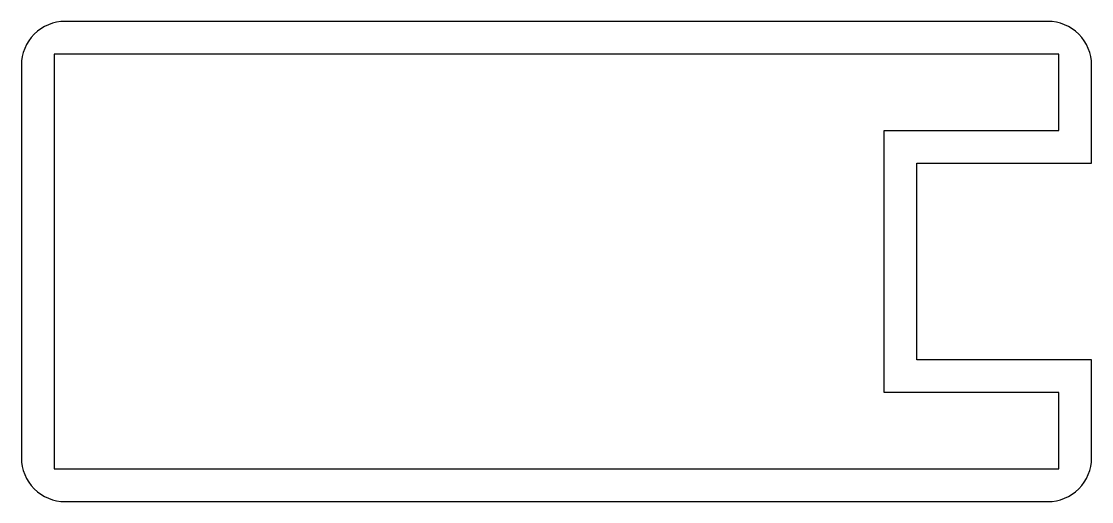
# Model space of a CAD drawing. Extents: x 221.7 to 270.7, y 236.8 to 258.8.
import ezdxf

# ---------------------------------------------------------------- set-up
doc = ezdxf.new("R2010")
doc.units = 0
doc.layers.add('ANA', color=220, linetype='CONTINUOUS')

msp = doc.modelspace()

# ---------------------------------------------------------------- linework, layer by layer
at = {"layer": 'ANA'}
msp.add_lwpolyline([(270.743, 243.298), (262.743, 243.298), (262.743, 252.298), (270.743, 252.298), (270.743, 256.798, 0.414214), (268.743, 258.798), (223.743, 258.798, 0.414214), (221.743, 256.798), (221.743, 238.798, 0.414214), (223.743, 236.798), (268.743, 236.798, 0.414214), (270.743, 238.798)], format="xyb", close=True, dxfattribs=at)
msp.add_lwpolyline([(269.243, 241.798), (261.243, 241.798), (261.243, 253.798), (269.243, 253.798), (269.243, 257.298), (223.243, 257.298), (223.243, 238.298), (269.243, 238.298)], close=True, dxfattribs=at)

doc.saveas('drawing.dxf')
